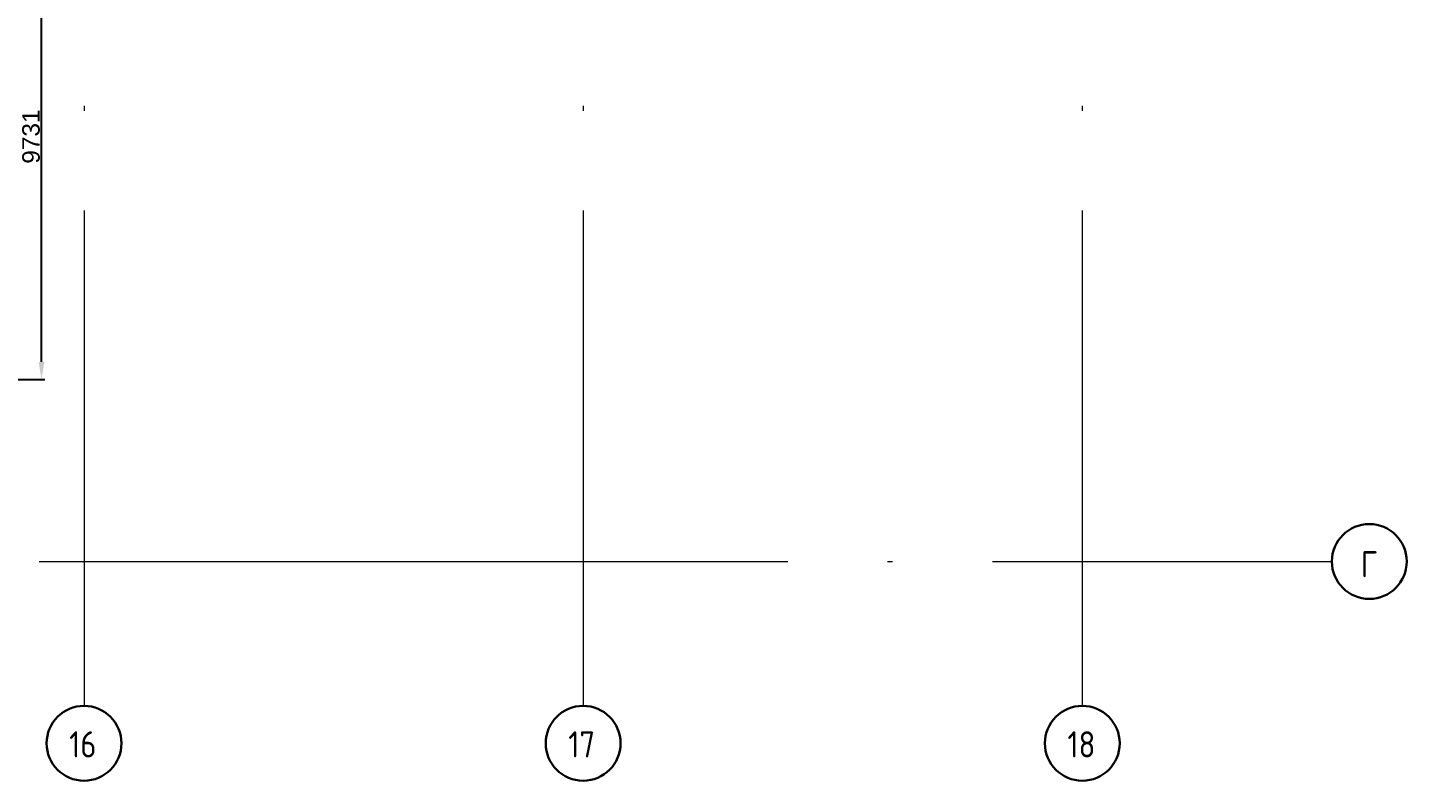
# Model space of a CAD drawing. Header units: millimetres. Extents: x 578 to 1029, y 98 to 264.
# Drawn here: x 793.87 to 821.53, y 120.57 to 135.7 of the extents above; entities that cross this region are included whole.
import ezdxf

# ---------------------------------------------------------------- set-up
doc = ezdxf.new("R2010")
doc.units = ezdxf.units.MM
doc.header["$PDMODE"] = 3
doc.header["$PDSIZE"] = 0.2
doc.linetypes.add('Штрихпунктир 15 х 2 х 2 мм', pattern=[19, 15, -2, 0, -2])
for name, color, linetype, lineweight in [('Гидрошп', 7, 'Continuous', 30), ('Оси', 7, 'Continuous', 18), ('Размеры', 7, 'Continuous', 18)]:
    doc.layers.add(name, color=color, linetype=linetype, lineweight=lineweight)
doc.styles.add('ISOCPEUR', font='isocpeur.ttf', dxfattribs={"width": 0.85, "height": 525})
doc.styles.get("Standard").update_dxf_attribs({"font": 'arial.ttf'})
doc.dimstyles.new('Копия ISO-25', dxfattribs={"dimtxt": 0.6, "dimasz": 0.25, "dimexe": 0.125, "dimexo": 0.0625, "dimgap": 0.0625, "dimtad": 1, "dimdec": 0, "dimlfac": 1000, "dimtxsty": 'Standard', "dimcen": 0.25, "dimadec": 0, "dimazin": 0, "dimtfac": 1, "dimtdec": 0, "dimtmove": 0, "dimatfit": 3, "dimfxl": 1, "dimarcsym": 0})

# ---------------------------------------------------------------- blocks, each defined once
blk = doc.blocks.new('Ось сетки - Диаметр 10 мм-4594982-30_S_RC_Схема расположения ростверков_фрагмент')
at = {"layer": 'Оси'}
for start, end in [(360, 180), (180, 360)]:
    blk.add_arc((0, 0), 5, start, end, dxfattribs=at)
blk = doc.blocks.new('*D97')
at = {"layer": 'Defpoints', "color": 0, "transparency": 16777216}
for p in [(791.893, 138.38), (794.148, 138.38), (789.399, 128.649)]:
    blk.add_point(p, dxfattribs=at)
at = {"layer": 'Размеры', "color": 0, "lineweight": -2, "transparency": 16777216}
for p, q in [((791.956, 138.38), (794.218, 138.38)), ((794.148, 128.999), (794.148, 138.03)), ((789.462, 128.649), (794.218, 128.649))]:
    blk.add_line(p, q, dxfattribs=at)
at = {"layer": 'Размеры', "color": 0, "transparency": 16777216}
for points in [[(794.09, 138.03), (794.207, 138.03), (794.148, 138.38)], [(794.09, 128.999), (794.207, 128.999), (794.148, 128.649)]]:
    blk.add_solid(points, dxfattribs=at)
at = {"layer": 'Размеры', "color": 0, "lineweight": 13, "transparency": 16777216, "insert": (793.94, 133.514), "char_height": 0.35, "attachment_point": 5, "rotation": 90}
blk.add_mtext('9731', dxfattribs=at)

msp = doc.modelspace()

# ---------------------------------------------------------------- linework, layer by layer
at = {"layer": 'Гидрошп', "color": 7, "linetype": 'Штрихпунктир 15 х 2 х 2 мм', "lineweight": 13}
for p, q in [((795, 170.2315), (795, 122.107)), ((795, 170.2315), (795, 125)), ((795, 170.2315), (795, 122.107)), ((795, 170.2315), (795, 125)), ((805, 170.2315), (805, 122.107)), ((805, 170.2315), (805, 125)), ((805, 170.2315), (805, 122.107)), ((805, 170.2315), (805, 125)), ((815, 170.2315), (815, 122.107)), ((815, 170.2315), (815, 125)), ((815, 170.2315), (815, 122.107)), ((815, 170.2315), (815, 125))]:
    msp.add_line(p, q, dxfattribs=at)
at = {"layer": 'Гидрошп', "linetype": 'Штрихпунктир 15 х 2 х 2 мм', "lineweight": 13}
msp.add_line((775, 125), (820, 125), dxfattribs=at)
at = {"layer": 'Гидрошп'}
for centre, start, end in [((820.75, 125), 90, 270), ((820.75, 125), 90, 270), ((820.75, 125), 270, 90), ((820.75, 125), 270, 90), ((795, 121.357), 0, 180), ((795, 121.357), 0, 180), ((805, 121.357), 0, 180), ((805, 121.357), 0, 180), ((815, 121.357), 0, 180), ((815, 121.357), 0, 180), ((795, 121.357), 180, 0), ((795, 121.357), 180, 0), ((805, 121.357), 180, 0), ((805, 121.357), 180, 0), ((815, 121.357), 180, 0), ((815, 121.357), 180, 0)]:
    msp.add_arc(centre, 0.75, start, end, dxfattribs=at)
at = {"layer": 'Оси', "color": 7, "linetype": 'Штрихпунктир 15 х 2 х 2 мм'}
for p, q in [((795, 170.2315), (795, 125)), ((795, 170.2315), (795, 122.107)), ((795, 170.2315), (795, 125)), ((795, 170.2315), (795, 122.107)), ((805, 170.2315), (805, 125)), ((805, 170.2315), (805, 122.107)), ((805, 170.2315), (805, 125)), ((805, 170.2315), (805, 122.107)), ((815, 170.2315), (815, 122.107)), ((815, 170.2315), (815, 122.107)), ((815, 170.2315), (815, 125)), ((815, 170.2315), (815, 125))]:
    msp.add_line(p, q, dxfattribs=at)
at = {"layer": 'Оси', "linetype": 'Штрихпунктир 15 х 2 х 2 мм'}
msp.add_line((775, 125), (820, 125), dxfattribs=at)

# ---------------------------------------------------------------- block references
at = {"layer": 'Оси', "xscale": 0.1499999999999999, "yscale": 0.1499999999999999, "zscale": 0.1499999999999999}
for p, rotation in [((820.75, 125), 269.9999999999994), ((820.75, 125), 269.9999999999994), ((795, 121.357), 180), ((795, 121.357), 180), ((805, 121.357), 180), ((805, 121.357), 180), ((815, 121.357), 180), ((815, 121.357), 180)]:
    msp.add_blockref('Ось сетки - Диаметр 10 мм-4594982-30_S_RC_Схема расположения ростверков_фрагмент', p, dxfattribs=dict(at, rotation=rotation))

# ---------------------------------------------------------------- texts
at = {"layer": 'Гидрошп', "lineweight": 13, "char_height": 0.525, "attachment_point": 1, "style": 'ISOCPEUR'}
for s, insert, width in [('\\fISOCPEUR|b0|i0|c204|p34|;\\W.85;Г', (820.5806, 125.209), 0.378196), ('\\fISOCPEUR|b0|i0|c204|p34|;\\W.85;Г', (820.5806, 125.209), 0.378196), ('16', (794.7026, 121.598), 0.654177), ('16', (794.7026, 121.598), 0.654177), ('17', (804.7026, 121.598), 0.654177), ('17', (804.7026, 121.598), 0.654177), ('18', (814.7026, 121.598), 0.654177), ('18', (814.7026, 121.598), 0.654177)]:
    msp.add_mtext(s, dxfattribs=dict(at, insert=insert, width=width))
at = {"layer": 'Оси', "char_height": 0.525, "attachment_point": 1, "style": 'ISOCPEUR'}
for s, insert, width in [('\\fISOCPEUR|b0|i0|c204|p34|;\\W.85;Г', (820.5806, 125.209), 0.378196), ('\\fISOCPEUR|b0|i0|c204|p34|;\\W.85;Г', (820.5806, 125.209), 0.378196), ('16', (794.7026, 121.598), 0.654177), ('16', (794.7026, 121.598), 0.654177), ('17', (804.7026, 121.598), 0.654177), ('17', (804.7026, 121.598), 0.654177), ('18', (814.7026, 121.598), 0.654177), ('18', (814.7026, 121.598), 0.654177)]:
    msp.add_mtext(s, dxfattribs=dict(at, insert=insert, width=width))

# ---------------------------------------------------------------- dimensions: what is measured, and where the dimension line sits
at = {"layer": 'Размеры', "lineweight": 13}
dim = msp.add_linear_dim(base=(794.1483, 138.3797), p1=(789.3994, 128.6485), p2=(791.8934, 138.3797), angle=90, dimstyle='Копия ISO-25', override={"dimtxt": 0.35, "dimasz": 0.35, "dimexe": 0.07, "dimgap": 0.03, "dimzin": 1}, dxfattribs=at)
dim.commit()
dim.dimension.update_dxf_attribs({"geometry": '*D97', "text_midpoint": (793.9395, 133.5141)})

doc.saveas('drawing.dxf')
